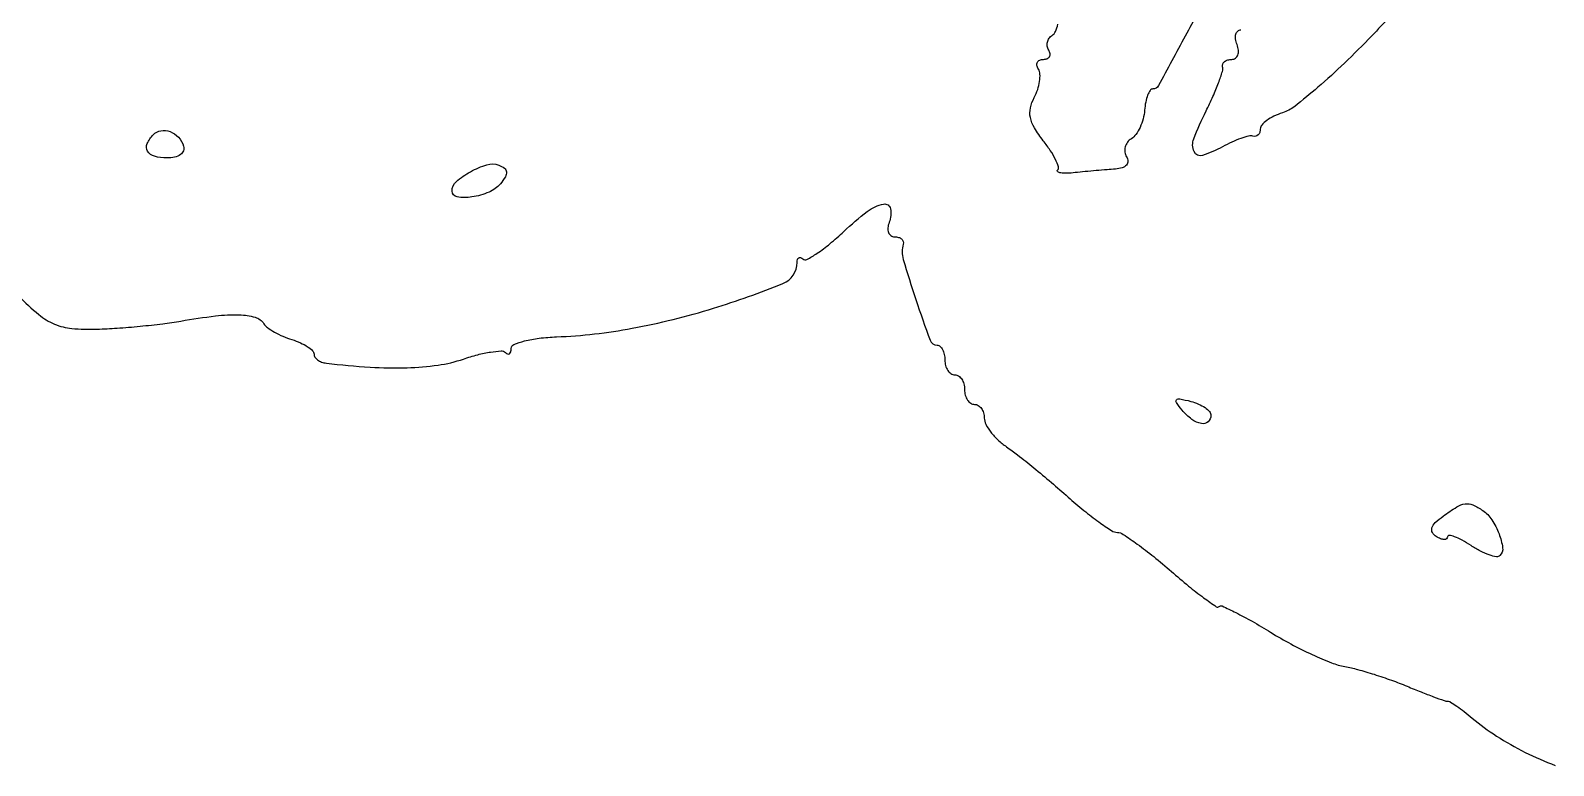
# Model space of a CAD drawing. Extents: x 0 to 367, y 0 to 579.
# Drawn here: x 94.2 to 248.8, y 41.4 to 115.9 of the extents above; entities that cross this region are included whole.
import ezdxf

# ---------------------------------------------------------------- set-up
doc = ezdxf.new("R2010")
doc.units = 0

msp = doc.modelspace()

# ---------------------------------------------------------------- linework, layer by layer
for points in [[(213.876456, 120.085701, -0.005304), (211.39576, 115.361217, -0.001987), (208.662827, 110.335771, -0.273729), (208.095454, 110, 0.252274), (207.826397, 109.855021, 0.05366), (207.57458, 109.365493, 0.044068), (207.373989, 108.667423, 0.029145), (207.262899, 107.839977, -0.046523), (207.113456, 106.9597, -0.043407), (206.801886, 106.10056, -0.046349), (206.385564, 105.385582, -0.099652), (205.921979, 104.951781, 0.093267), (205.524529, 104.589185, 0.096401), (205.291714, 104.110916, 0.09918), (205.258911, 103.591758, 0.105125), (205.430902, 103.111803, -0.135624), (205.561786, 102.663354, -0.189736), (205.415999, 102.276798, -0.133658), (204.983671, 102.000058, -0.058372), (204.309017, 101.872377, 0.003124), (203.453768, 101.806668, 0.001515), (202.361164, 101.712519, 0.001502), (201.223927, 101.607605, 0.002165), (200.218351, 101.507395, -0.018188), (199.375384, 101.450589, -0.044173), (198.753487, 101.48631, -0.111403), (198.451963, 101.602413, -0.472843), (198.435596, 101.76893, 0.282616), (198.516368, 102.106988, 0.034163), (198.216528, 102.847706, 0.032467), (197.698507, 103.756989, 0.020944), (196.989258, 104.740785, -0.030998), (196.08524, 106.049395, -0.084103), (195.673904, 107.095137, -0.105939), (195.677942, 108.069177, -0.06915), (196.068257, 109.12754, 0.0421), (196.415354, 109.932194, 0.04485), (196.613825, 110.766836, 0.049398), (196.647345, 111.509567, 0.125644), (196.487227, 112.020667, -0.091087), (196.341426, 112.394465, -0.169746), (196.388184, 112.712321, -0.175744), (196.620317, 112.924499, -0.098462), (197, 113, 0.092039), (197.382769, 113.071061, 0.170591), (197.620609, 113.273452, 0.174978), (197.676067, 113.575871, 0.09743), (197.542705, 113.930902, -0.098696), (197.393952, 114.329942, -0.097863), (197.408915, 114.756788, -0.098025), (197.585016, 115.145297, -0.099382), (197.89516, 115.435205, 0.154273), (198.233184, 115.827606, 0.048804), (198.469931, 116.573281, 0.043433)], [(233.962289, 119.272742, -0.005235), (230.318128, 115.394516, -0.010547), (227.542705, 112.621638, -0.013097), (224.841888, 110.167147, -0.011426), (222.492678, 108.233742, -0.090073), (221.25, 107.577129, 0.035321), (220.388732, 107.236071, 0.045907), (219.660937, 106.800392, 0.05339), (219.154947, 106.340377, 0.183592), (219, 105.932612, -0.082879), (218.943238, 105.592522, -0.119294), (218.779687, 105.336363, -0.136372), (218.535543, 105.204872, -0.1254), (218.25, 105.212452, 0.131394), (217.82082, 105.218781, 0.022611), (217.034216, 104.982539, 0.023265), (216.113571, 104.611081, 0.018935), (215.164354, 104.131432, -0.048695), (213.149391, 103.259401, -0.379934), (212.288124, 103.638919, -0.20347), (212.251388, 104.945555, -0.022078), (213.500949, 107.762557, 0.010999), (214.199994, 109.248764, 0.014896), (214.761222, 110.622439, 0.011817), (215.162415, 111.776968, 0.1375), (215.180173, 112.25, -0.152979), (215.199557, 112.535295, -0.130487), (215.378104, 112.779688, -0.102639), (215.697155, 112.94408, -0.067908), (216.106989, 113, 0.158089), (216.480915, 113.121257, 0.151946), (216.719716, 113.440625, 0.112257), (216.77672, 113.926101, 0.06502), (216.638374, 114.5, -0.055937), (216.488865, 115.074366, -0.100118), (216.516384, 115.559375, -0.147206), (216.710807, 115.877514, -0.184534), (217.031385, 116, 0.152681)], [(93, 89.019637, 0.022972), (95.078463, 87.113185, 0.074043), (96.674717, 86.137792, 0.079011), (98.428111, 85.703138, 0.028597), (101, 85.630794, 0.010353), (103.013744, 85.731088, 0.006582), (105.353125, 85.927196, 0.006611), (107.644649, 86.180329, 0.012172), (109.5, 86.456154, -0.012636), (113.011755, 86.974902, -0.038427), (115.420415, 87.082328, -0.06053), (117.031706, 86.833597, -0.18305), (117.910023, 86.184876, 0.0922), (118.287166, 85.785219, 0.0282), (118.987632, 85.332174, 0.027165), (119.845413, 84.903544, 0.026654), (120.75, 84.567394, -0.02908), (121.611561, 84.242469, -0.039857), (122.339062, 83.84649, -0.045029), (122.853017, 83.440874, -0.206011), (123, 83.099279, 0.151682), (123.094385, 82.795312, 0.08415), (123.367188, 82.514001, 0.070615), (123.771975, 82.297129, 0.057742), (124.25, 82.182426, 0.014052), (128.686626, 81.772907, 0.023481), (132.433821, 81.709241, 0.028018), (135.577742, 81.980243, 0.046704), (138.159591, 82.599348, -0.01809), (139.604428, 83.03446, -0.025704), (140.917609, 83.307412, -0.023932), (141.981072, 83.420226, -0.213986), (142.409591, 83.257076, 0.105485), (142.634354, 83.111354, 0.249143), (142.826567, 83.135181, 0.181241), (142.958203, 83.327374, 0.060559), (143, 83.671199, -0.304037), (143.268572, 84.072047, -0.034918), (144.352918, 84.431823, -0.03269), (145.840505, 84.710513, -0.020511), (147.605677, 84.849939, 0.037128), (155.291114, 85.714543, 0.028317), (163.512142, 87.751375, 0.02147), (170.577262, 90.26983, 0.305353), (172, 92.382274, -0.064323), (172.041741, 92.705395, -0.190767), (172.171739, 92.882221, -0.243291), (172.361772, 92.897942, -0.097969), (172.584642, 92.748691, 0.332197), (172.994062, 92.689348, 0.023267), (174.048884, 93.327441, 0.025625), (175.334166, 94.287993, 0.015789), (176.748309, 95.53989, -0.025347), (179.132076, 97.570264, -0.114442), (180.785214, 98.322302, -0.420922), (181.481037, 97.848527, -0.136488), (181.349337, 96.467975, 0.066643), (181.215885, 95.906415, 0.114223), (181.276674, 95.431218, 0.15229), (181.517917, 95.118415, 0.154099), (181.893011, 95, -0.068286), (182.300166, 94.944134, -0.107254), (182.611155, 94.779688, -0.137777), (182.777313, 94.535174, -0.152249), (182.783262, 94.25, 0.141605), (182.783291, 92.705446, 0.010502), (184.053068, 88.634667, 0.00711), (185.505163, 84.497901, 0.314546), (186.218315, 84, -0.18464), (186.516726, 83.885913, -0.090258), (186.77038, 83.559375, -0.070118), (186.942296, 83.073987, -0.050139), (187, 82.5, 0.064853), (187.074694, 81.926543, 0.082425), (187.29375, 81.440625, 0.098894), (187.618646, 81.115568, 0.148195), (188, 81, -0.148195), (188.381354, 80.884432, -0.098894), (188.70625, 80.559375, -0.082425), (188.925306, 80.073457, -0.064853), (189, 79.5, 0.064853), (189.074694, 78.926543, 0.082425), (189.29375, 78.440625, 0.098894), (189.618646, 78.115568, 0.148195), (190, 78, -0.137339), (190.381339, 77.893241, -0.100208), (190.70625, 77.593159, -0.086159), (190.924985, 77.144318, -0.070509), (191, 76.61501, 0.120652), (191.156473, 75.976004, 0.044156), (191.660937, 75.18644, 0.040597), (192.389073, 74.385704, 0.038395), (193.25, 73.696672, -0.016278), (194.382104, 72.869943, -0.00518), (196.014063, 71.567267, -0.005164), (197.803552, 70.077207, -0.005733), (199.5, 68.600846, 0.011056), (201.104996, 67.233826, 0.014931), (202.61875, 66.074622, 0.011905), (203.915216, 65.187936, 0.136146), (204.5, 65.003564, -0.138365), (205.096583, 64.81261, -0.010204), (206.521797, 63.826723, -0.013579), (208.190139, 62.551247, -0.009861), (209.978459, 61.046172, 0.0082), (211.722071, 59.568802, 0.013486), (213.249764, 58.384238, 0.007091), (214.539525, 57.466568, 0.362091), (214.825916, 57.492583, -0.315244), (215.126847, 57.545676, -0.007132), (216.513407, 56.875216, -0.013398), (218.163682, 55.991898, -0.008338), (220.0524, 54.87274, 0.015379), (222.109083, 53.69286, 0.014565), (224.271571, 52.618876, 0.014691), (226.239363, 51.78122, 0.048459), (227.594386, 51.397107, -0.022195), (228.87719, 51.105167, -0.009702), (230.550916, 50.610162, -0.009579), (232.310659, 50.015034, -0.012627), (233.889443, 49.401727, 0.004418), (235.308997, 48.823278, 0.00621), (236.586274, 48.334196, 0.003822), (237.665756, 47.9455, 0.081113), (238, 47.886021, -0.135038), (238.293243, 47.800844, -0.012169), (238.940625, 47.380873, -0.015116), (239.697507, 46.82897, -0.01124), (240.5, 46.176364, 0.033942), (242.968848, 44.348265, 0.0262), (245.881241, 42.691836, 0.026413), (248.915636, 41.366041, 0.037133)]]:
    msp.add_lwpolyline(points, format="xyb")
for points in [[(109.770833, 104.1875, -0.179733), (109.755382, 103.732137, -0.142962), (109.446404, 103.345, -0.098609), (108.860897, 103.085896, -0.055066), (108.083333, 103, -0.065198), (106.805115, 103.167385, -0.196257), (106.117382, 103.688046, -0.241718), (106.070848, 104.45172, -0.093249), (106.6875, 105.354167, -0.155894), (107.468249, 105.756771, -0.132907), (108.393926, 105.666264, -0.11722), (109.235871, 105.09629, -0.105531)], [(141.903079, 100.383217, -0.120137), (140.752767, 99.528644, -0.062414), (139.021259, 99.039818, -0.075912), (137.513378, 99.041399, -0.370198), (137, 99.639757, -0.216628), (137.431532, 100.589037, -0.052543), (138.876758, 101.604476, -0.052608), (140.542013, 102.313193, -0.167454), (141.733632, 102.271974, -0.067794), (142.311794, 101.954778, -0.214228), (142.523053, 101.578468, -0.161068), (142.408714, 101.089959, -0.035869)], [(214, 76.883369, -0.217518), (213.703661, 76.234413, -0.227657), (213.027751, 76.049976, -0.11701), (212.051057, 76.47943, -0.057778), (211.065294, 77.421326, -0.020124), (210.483961, 78.182104, -0.363425), (210.50812, 78.465884, -0.253319), (210.834001, 78.564019, -0.01302), (211.942849, 78.304694, -0.037801), (212.730253, 78.033806, -0.049464), (213.395712, 77.665273, -0.058693), (213.855541, 77.260458, -0.18499)], [(241.572942, 67.234687, -0.097693), (242.492446, 66.297017, -0.054418), (243.22276, 64.866817, -0.055908), (243.585769, 63.455123, -0.235565), (243.31648, 62.649814, -0.243999), (242.956533, 62.5358, -0.040561), (242.230362, 62.723521, -0.036618), (241.338873, 63.108077, -0.024902), (240.385381, 63.667058, 0.018683), (239.469726, 64.219268, 0.037167), (238.700706, 64.572904, 0.05736), (238.168566, 64.704325, 0.452078), (238, 64.555993, -0.240357), (237.901221, 64.36238, -0.166497), (237.66175, 64.289012, -0.089298), (237.290389, 64.368473, -0.041187), (236.84851, 64.593626, -0.126418), (236.460038, 64.997696, -0.212635), (236.416095, 65.457958, -0.121398), (236.759079, 65.99845, -0.033101), (237.539639, 66.652643, -0.019131), (238.933056, 67.59191, -0.103248), (239.786625, 67.902605, -0.140302), (240.561292, 67.79702, -0.046575)]]:
    msp.add_lwpolyline(points, format="xyb", close=True)

doc.saveas('drawing.dxf')
